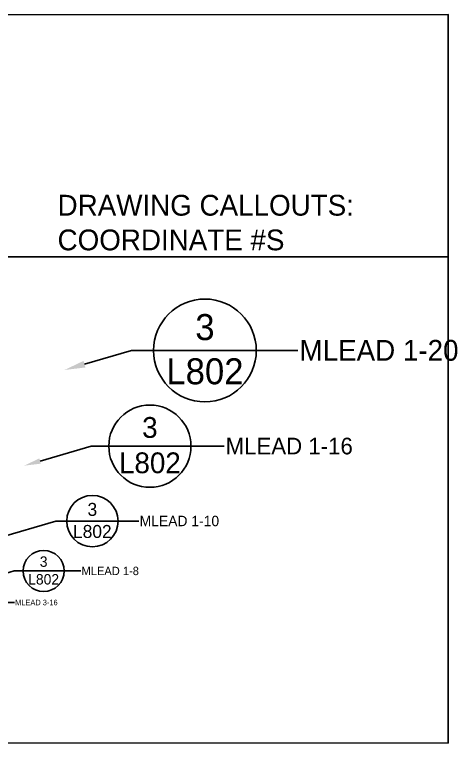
# Model space of a CAD drawing. Header units: inches. Extents: x -415 to 14109, y -1276 to 3235.
# Drawn here: x 1001 to 1640, y -1243 to -192 of the extents above; entities that cross this region are included whole.
import ezdxf
from ezdxf import colors
from ezdxf.entities.mleader import LeaderData, LeaderLine
from ezdxf.enums import TextEntityAlignment as Align
from ezdxf.math import Vec2, Vec3

# ---------------------------------------------------------------- set-up
doc = ezdxf.new("R2010")
doc.units = ezdxf.units.IN
doc.header["$MEASUREMENT"] = 0
doc.layers.add('L-TTLB', color=7, linetype='Continuous')
doc.styles.add('TEXT  1-20', font='', dxfattribs={"height": 30})
doc.styles.add('TEXT 1-10', font='', dxfattribs={"height": 15})
doc.styles.add('TEXT 1-16', font='', dxfattribs={"height": 24})
doc.styles.add('TEXT 1-20', font='', dxfattribs={"height": 30})
doc.styles.add('TEXT 1-8', font='', dxfattribs={"height": 12})
doc.styles.add('TEXT 3-16', font='', dxfattribs={"height": 8})
doc.styles.add('TEXT-PAPER 1-8', font='', dxfattribs={"height": 0.125})
doc.styles.get('TEXT  1-20').set_extended_font_data('Avenir LT Std 55 Roman')
doc.styles.get('TEXT 1-10').set_extended_font_data('Avenir LT Std 55 Roman')
doc.styles.get('TEXT 1-16').set_extended_font_data('Avenir LT Std 55 Roman')
doc.styles.get('TEXT 1-20').set_extended_font_data('Avenir LT Std 55 Roman')
doc.styles.get('TEXT 1-8').set_extended_font_data('Avenir LT Std 55 Roman')
doc.styles.get('TEXT 3-16').set_extended_font_data('Avenir LT Std 55 Roman')
doc.styles.get('TEXT-PAPER 1-8').set_extended_font_data('Avenir LT Std 55 Roman')

# ---------------------------------------------------------------- blocks, each defined once
blk = doc.blocks.new('CALLOUT')
blk.add_line((0.2604, 0), (-0.2604, 0))
blk.add_circle((0, 0), 0.309)
at = {"color": 4, "style": 'TEXT-PAPER 1-8'}
for tag, p in [('#', (0, 0.1406)), ('L#', (0, -0.125))]:
    blk.add_attdef(tag, text='', height=0.1562, dxfattribs=at).set_placement(p, align=Align.MIDDLE_CENTER)

msp = doc.modelspace()

# ---------------------------------------------------------------- linework, layer by layer
msp.add_line((427.01781, -540.85585), (1627.01781, -540.85585))
msp.add_lwpolyline([(-192.85099, -192.26476), (1627.01781, -191.54564), (1627.01781, -1241.90897), (-414.77704, -1242.6281), (-414.77704, -192.26476), (-341.30997, -192.26476)])

# ---------------------------------------------------------------- block references
for p, xscale, yscale, zscale in [((1275.66317, -675.96813), 240, 240, 240), ((1196.18723, -813.96813), 192, 192, 192), ((1113.0711, -921.96813), 120, 120, 120), ((1042.73991, -993.96813), 96, 96, 96)]:
    msp.add_blockref('CALLOUT', p, dxfattribs=dict(xscale=xscale, yscale=yscale, zscale=zscale)).add_auto_attribs({'#': '3', 'L#': 'L802'})

# ---------------------------------------------------------------- texts
at = {"layer": 'L-TTLB', "insert": (1062.86269, -451.49395), "char_height": 30, "attachment_point": 1, "style": 'TEXT  1-20'}
msp.add_mtext('\\A1;DRAWING CALLOUTS:\\PCOORDINATE #S', dxfattribs=at)

# ---------------------------------------------------------------- leaders
at = {"layer": 'L-TTLB'}
ml = msp.add_multileader_mtext('Standard', dxfattribs=at)
ml.set_content('MLEAD 1-20', color=256, style='TEXT 1-20')
ml.set_leader_properties(color=256)
ml.build(insert=Vec2(0, 0))
ml.multileader.update_dxf_attribs({"dogleg_length": 240, "arrow_head_size": 30})
ctx = ml.context
ctx.base_point, ctx.char_height, ctx.arrow_head_size, ctx.landing_gap_size, ctx.plane_origin = Vec3(1409.82317, -675.96813), 30, 30, 2.4, Vec3(1109.51876, -704.08854)
notes = []
notes.append((ctx, [(0, (1, 1, 0), (1169.82317, -675.96813), (1, 0), 240, [(0, [(1072.82719, -704.08854)], 0, [])])]))
ctx.mtext.insert, ctx.mtext.flow_direction = Vec3(1412.22317, -660.7139), 5
ml = msp.add_multileader_mtext('Standard', dxfattribs=at)
ml.set_content('MLEAD 1-16', color=256, style='TEXT 1-16')
ml.set_leader_properties(color=256)
ml.build(insert=Vec2(0, 0))
ml.multileader.update_dxf_attribs({"dogleg_length": 192, "arrow_head_size": 24})
ctx = ml.context
ctx.base_point, ctx.char_height, ctx.arrow_head_size, ctx.plane_origin = Vec3(1303.51523, -813.96813), 24, 24, Vec3(1051.21083, -842.08854)
notes.append((ctx, [(0, (1, 1, 0), (1111.51523, -813.96813), (1, 0), 192, [(0, [(1014.51925, -842.08854)], 0, [])])]))
ctx.mtext.insert, ctx.mtext.flow_direction = Vec3(1305.51523, -801.7635), 5
ml = msp.add_multileader_mtext('Standard', dxfattribs=at)
ml.set_content('MLEAD 1-10', color=256, style='TEXT 1-10')
ml.set_leader_properties(color=256)
ml.build(insert=Vec2(0, 0))
ml.multileader.update_dxf_attribs({"dogleg_length": 120, "arrow_head_size": 15})
ctx = ml.context
ctx.base_point, ctx.char_height, ctx.arrow_head_size, ctx.landing_gap_size, ctx.plane_origin = Vec3(1180.1511, -921.96813), 15, 15, 1.1875, Vec3(999.8467, -950.08854)
notes.append((ctx, [(0, (1, 1, 0), (1060.1511, -921.96813), (1, 0), 120, [(0, [(963.15512, -950.08854)], 0, [])])]))
ctx.mtext.insert, ctx.mtext.flow_direction = Vec3(1181.3386, -914.33512), 5
ml = msp.add_multileader_mtext('Standard', dxfattribs=at)
ml.set_content('MLEAD 1-8', color=256, style='TEXT 1-8')
ml.set_leader_properties(color=256)
ml.build(insert=Vec2(0, 0))
ml.multileader.update_dxf_attribs({"dogleg_length": 96, "arrow_head_size": 12})
ctx = ml.context
ctx.base_point, ctx.char_height, ctx.arrow_head_size, ctx.landing_gap_size, ctx.plane_origin = Vec3(1096.40391, -993.96813), 12, 12, 1, Vec3(940.0995, -1022.08854)
notes.append((ctx, [(0, (1, 1, 0), (1000.40391, -993.96813), (1, 0), 96, [(0, [(903.40793, -1022.08854)], 0, [])])]))
ctx.mtext.insert, ctx.mtext.flow_direction = Vec3(1097.40391, -987.89037), 5
ml = msp.add_multileader_mtext('Standard', dxfattribs=at)
ml.set_content('MLEAD 3-16', color=256, style='TEXT 3-16')
ml.set_leader_properties(color=256)
ml.build(insert=Vec2(0, 0))
ml.multileader.update_dxf_attribs({"dogleg_length": 64, "arrow_head_size": 8})
ctx = ml.context
ctx.base_point, ctx.char_height, ctx.arrow_head_size, ctx.landing_gap_size, ctx.plane_origin = Vec3(1000.8829, -1039.43969), 8, 8, 0.75, Vec3(876.57849, -1067.56009)
notes.append((ctx, [(0, (1, 1, 0), (936.8829, -1039.43969), (1, 0), 64, [(0, [(839.88692, -1067.56009)], 0, [])])]))
ctx.mtext.insert, ctx.mtext.flow_direction = Vec3(1001.6329, -1035.37147), 5
for ctx, leaders in notes:
    for number, flags, end, landing, length, lines in leaders:
        leader = LeaderData()
        leader.index, (leader.has_last_leader_line, leader.has_dogleg_vector, leader.attachment_direction) = number, flags
        leader.last_leader_point, leader.dogleg_vector, leader.dogleg_length = Vec3(end), Vec3(landing), length
        for number, points, colour, breaks in lines:
            line = LeaderLine()
            line.index, line.vertices, line.color, line.breaks = number, Vec3.list(points), colors.encode_raw_color(colour), breaks
            leader.lines.append(line)
        ctx.leaders.append(leader)

doc.saveas('drawing.dxf')
